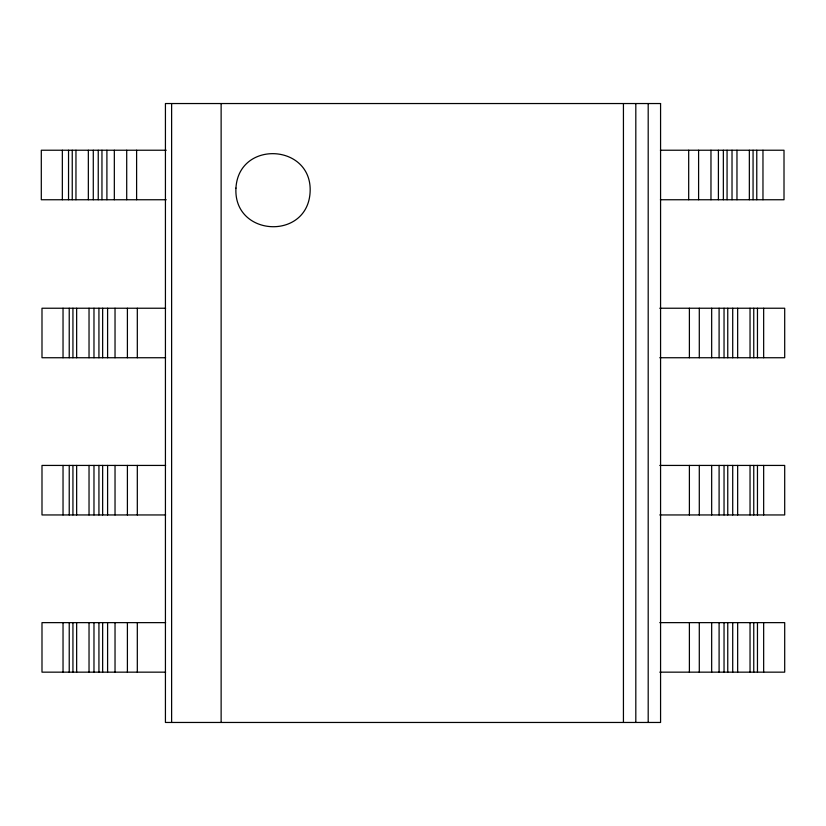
<?xml version="1.0" encoding="UTF-8"?>
<svg xmlns="http://www.w3.org/2000/svg" width="826" height="826" viewBox="0 0 826 826"><rect width="100%" height="100%" fill="white"/><g stroke="black" fill="none" stroke-linecap="round" stroke-linejoin="round"><path stroke-width="1.24" d="M166.202 150.229L41.3 150.229L41.3 199.747L166.202 199.747M660.397 150.229L784.008 150.229L784.008 199.747L660.397 199.747M165.613 308.232L41.992 308.232L41.992 357.741L165.613 357.741M659.798 308.232L784.7 308.232L784.7 357.741L659.798 357.741M165.613 465.43L41.992 465.43L41.992 514.949L165.613 514.949M659.798 465.43L784.7 465.43L784.7 514.949L659.798 514.949M165.613 622.639L41.992 622.639L41.992 672.158L165.613 672.158M659.798 622.639L784.7 622.639L784.7 672.158L659.798 672.158M763.658 308.232L763.658 357.741M763.658 465.43L763.658 514.949M763.658 622.639L763.658 672.158M762.966 150.229L762.966 199.747M757.463 308.232L757.463 357.741M757.463 465.43L757.463 514.949M757.463 622.639L757.463 672.158M756.771 150.229L756.771 199.747M753.756 308.232L753.756 357.741M753.756 465.43L753.756 514.949M753.756 622.639L753.756 672.158M753.064 150.229L753.064 199.747M750.039 308.232L750.039 357.741M750.039 465.43L750.039 514.949M750.039 622.639L750.039 672.158M749.347 150.229L749.347 199.747M737.659 308.232L737.659 357.741M737.659 465.43L737.659 514.949M737.659 622.639L737.659 672.158M736.968 150.229L736.968 199.747M732.714 308.232L732.714 357.741M732.714 465.43L732.714 514.949M732.714 622.639L732.714 672.158M732.022 150.229L732.022 199.747M727.758 308.232L727.758 357.741M727.758 465.43L727.758 514.949M727.758 622.639L727.758 672.158M727.066 150.229L727.066 199.747M724.041 308.232L724.041 357.741M724.041 465.43L724.041 514.949M724.041 622.639L724.041 672.158M723.349 150.229L723.349 199.747M719.095 308.232L719.095 357.741M719.095 465.43L719.095 514.949M719.095 622.639L719.095 672.158M718.403 150.229L718.403 199.747M711.671 308.232L711.671 357.741M711.671 465.43L711.671 514.949M711.671 622.639L711.671 672.158M710.969 150.229L710.969 199.747M699.292 308.232L699.292 357.741M699.292 465.43L699.292 514.949M699.292 622.639L699.292 672.158M698.6 150.229L698.6 199.747M689.39 308.232L689.39 357.741M689.39 465.43L689.39 514.949M689.39 622.639L689.39 672.158M688.688 150.229L688.688 199.747M648.193 103.539L648.193 722.461M635.813 103.539L635.813 722.461M623.434 103.539L623.434 722.461M221.131 103.539L221.131 722.461M171.622 103.539L171.622 722.461M137.312 308.232L137.312 357.741M137.312 465.43L137.312 514.949M137.312 622.639L137.312 672.158M136.61 150.229L136.61 199.747M127.4 308.232L127.4 357.741M127.4 465.43L127.4 514.949M127.4 622.639L127.4 672.158M126.708 150.229L126.708 199.747M115.031 308.232L115.031 357.741M115.031 465.43L115.031 514.949M115.031 622.639L115.031 672.158M114.329 150.229L114.329 199.747M107.597 308.232L107.597 357.741M107.597 465.43L107.597 514.949M107.597 622.639L107.597 672.158M106.905 150.229L106.905 199.747M102.651 308.232L102.651 357.741M102.651 465.43L102.651 514.949M102.651 622.639L102.651 672.158M101.959 150.229L101.959 199.747M98.934 308.232L98.934 357.741M98.934 465.43L98.934 514.949M98.934 622.639L98.934 672.158M98.242 150.229L98.242 199.747M93.978 308.232L93.978 357.741M93.978 465.43L93.978 514.949M93.978 622.639L93.978 672.158M93.286 150.229L93.286 199.747M89.032 308.232L89.032 357.741M89.032 465.43L89.032 514.949M89.032 622.639L89.032 672.158M88.341 150.229L88.341 199.747M76.653 308.232L76.653 357.741M76.653 465.43L76.653 514.949M76.653 622.639L76.653 672.158M75.961 150.229L75.961 199.747M72.936 308.232L72.936 357.741M72.936 465.43L72.936 514.949M72.936 622.639L72.936 672.158M72.244 150.229L72.244 199.747M69.229 308.232L69.229 357.741M69.229 465.43L69.229 514.949M69.229 622.639L69.229 672.158M68.537 150.229L68.537 199.747M63.034 308.232L63.034 357.741M63.034 465.43L63.034 514.949M63.034 622.639L63.034 672.158M62.342 150.229L62.342 199.747M235.947 188.101C233.262 236.721 307.334 240.882 310.101 192.272C312.796 143.662 238.714 139.501 235.947 188.101M660.573 103.539L165.427 103.539L165.427 722.461L660.573 722.461L660.573 103.539"/></g></svg>
